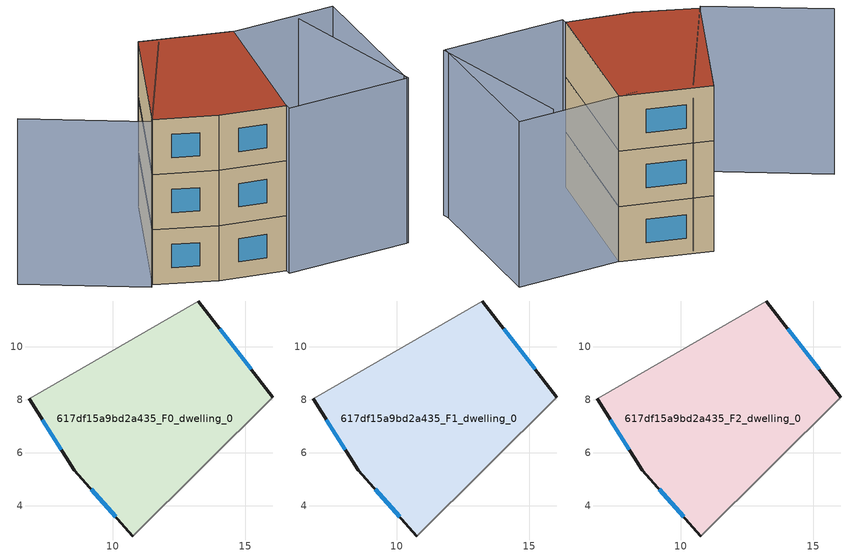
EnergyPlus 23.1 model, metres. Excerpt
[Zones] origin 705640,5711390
617df15a9bd2a435_F0_dwelling_0
 floor ground (EU_floor_Construction): 13.22,11.73 16.03,8.09 10.74,2.85 8.55,5.33 6.85,8.03 z0
 wall outside (EU_wall_Construction): 6.85,8.03 8.55,5.33 10.74,2.85 / 16.03,8.09 13.22,11.73 z0:3
 wall adiabatic (EU_wall_Construction): 13.22,11.73 6.85,8.03 / 10.74,2.85 16.03,8.09 z0:3
 window (EU_Window_Construction): 7.34,7.25 8.06,6.11 / 15.22,9.14 14.04,10.67 / 9.18,4.62 10.11,3.57 z0.87:2.13
617df15a9bd2a435_F1_dwelling_0
 floor to 617df15a9bd2a435_F0_dwelling_0 (EU_floor_Construction): 13.22,11.73 16.03,8.09 10.74,2.85 8.55,5.33 6.85,8.03 z3
 wall outside (EU_wall_Construction): 6.85,8.03 8.55,5.33 10.74,2.85 / 16.03,8.09 13.22,11.73 z3:6
 wall adiabatic (EU_wall_Construction): 13.22,11.73 6.85,8.03 / 10.74,2.85 16.03,8.09 z3:6
 window (EU_Window_Construction): 7.34,7.25 8.06,6.11 / 15.22,9.14 14.04,10.67 / 9.18,4.62 10.11,3.57 z3.87:5.13
617df15a9bd2a435_F2_dwelling_0
 floor to 617df15a9bd2a435_F1_dwelling_0 (EU_floor_Construction): 13.22,11.73 16.03,8.09 10.74,2.85 8.55,5.33 6.85,8.03 z6
 wall outside (EU_wall_Construction): 6.85,8.03 8.55,5.33 10.74,2.85 / 16.03,8.09 13.22,11.73 z6:9
 wall adiabatic (EU_wall_Construction): 13.22,11.73 6.85,8.03 / 10.74,2.85 16.03,8.09 z6:9
 window (EU_Window_Construction): 7.34,7.25 8.06,6.11 / 15.22,9.14 14.04,10.67 / 9.18,4.62 10.11,3.57 z6.87:8.13
 roof outside (EU_roof_Construction): 16.03,8.09 13.22,11.73 6.85,8.03 8.55,5.33 10.74,2.85 z9
shading: 15.56,-1.25 18.44,5.81 / 13.59,10.84 6.66,7.95 / 6.66,7.95 4.21,13.8 / 15.27,8.68 20.2,4.85 / 20.2,4.85 15.5,-1.19 / 15.5,-1.19 10.57,2.63 / 10.57,2.63 15.27,8.68 z0:9
[Building]
EU S2 Campaign: North Axis=0; Terrain=City; Solar Distribution=FullExterior
[Site:Location]
London: Latitude=51.5; Longitude=-0.5; Time Zone=0; Elevation=25
[SizingPeriod:WeatherFileDays]
AnnualSizingPeriod: Begin Month=1; Begin Day of Month=1; End Month=12; End Day of Month=31; Day of Week for Start Day=Monday; Use Weather File Daylight Saving Period=No; Use Weather File Rain and Snow Indicators=No
[MATERIAL]
EU_InternalMass_Material: Roughness=MediumRough; Thickness=0.1; Conductivity=1; Density=1800; Specific Heat=900; Thermal Absorptance=0.9; Solar Absorptance=0.7; Visible Absorptance=0.7
[MATERIAL:NOMASS] Roughness=MediumRough; Thermal Absorptance=0.9; Solar Absorptance=0.7; Visible Absorptance=0.7
Name | Thermal Resistance
EU_wall_NoMass | 0.724719
EU_roof_NoMass | 2.98947
EU_floor_NoMass | 2.39157
[WINDOWMATERIAL:SIMPLEGLAZINGSYSTEM]
EU_Window_SimpleGlazing: UFactor=2.63425; Solar Heat Gain Coefficient=0.76; Visible Transmittance=0.76
[CONSTRUCTION]
EU_wall_Construction: EU_wall_NoMass
EU_roof_Construction: EU_roof_NoMass
EU_floor_Construction: EU_floor_NoMass
EU_Window_Construction: EU_Window_SimpleGlazing
EU_InternalMass_Construction: EU_InternalMass_Material
[ZONE] Type=1; Multiplier=1; Ceiling Height=autocalculate; Floor Area=autocalculate; Part of Total Floor Area=Yes
Name | Volume
617df15a9bd2a435_F0_dwelling_0 | 124.556
617df15a9bd2a435_F1_dwelling_0; 617df15a9bd2a435_F2_dwelling_0 | 124.554
[INTERNALMASS] Construction=EU_InternalMass_Construction; Surface Area=41.5182
Name | Zone or ZoneList
617df15a9bd2a435_F0_dwelling_0_EU_InternalMass | 617df15a9bd2a435_F0_dwelling_0
617df15a9bd2a435_F1_dwelling_0_EU_InternalMass | 617df15a9bd2a435_F1_dwelling_0
617df15a9bd2a435_F2_dwelling_0_EU_InternalMass | 617df15a9bd2a435_F2_dwelling_0
[OTHEREQUIPMENT] Fuel Type=Electricity; Design Level Calculation Method=Watts/Area; Power per Zone Floor Area=1; Fraction Latent=0; Fraction Radiant=0; Fraction Lost=0; Carbon Dioxide Generation Rate=0; EndUse Subcategory=EU_Step8_InternalGains
Name | Zone or ZoneList or Space or SpaceList | Schedule
EU_Step8_InternalGain_617df15a9bd2a435_F0_dwelling_0_f000 | 617df15a9bd2a435_F0_dwelling_0 | EU_Step8_GainSchedule_617df15a9bd2a435_F0_dwelling_0_f000
EU_Step8_InternalGain_617df15a9bd2a435_F1_dwelling_0_f000 | 617df15a9bd2a435_F1_dwelling_0 | EU_Step8_GainSchedule_617df15a9bd2a435_F1_dwelling_0_f000
EU_Step8_InternalGain_617df15a9bd2a435_F2_dwelling_0_f000 | 617df15a9bd2a435_F2_dwelling_0 | EU_Step8_GainSchedule_617df15a9bd2a435_F2_dwelling_0_f000
[ZONEVENTILATION:DESIGNFLOWRATE] Schedule=EU_AlwaysOn; Design Flow Rate Calculation Method=AirChanges/Hour; Air Changes per Hour=0.418135; Ventilation Type=Natural; Fan Pressure Rise=0; Fan Total Efficiency=1; Constant Term Coefficient=1; Temperature Term Coefficient=0; Velocity Term Coefficient=0; Velocity Squared Term Coefficient=0; Minimum Indoor Temperature=-100; Maximum Indoor Temperature=100; Delta Temperature=-100; Minimum Outdoor Temperature=-100; Maximum Outdoor Temperature=100; Maximum Wind Speed=40
Name | Zone or ZoneList or Space or SpaceList
EU_ConstantAir_617df15a9bd2a435_F0_dwelling_0 | 617df15a9bd2a435_F0_dwelling_0
EU_ConstantAir_617df15a9bd2a435_F1_dwelling_0 | 617df15a9bd2a435_F1_dwelling_0
EU_ConstantAir_617df15a9bd2a435_F2_dwelling_0 | 617df15a9bd2a435_F2_dwelling_0
[HVACTEMPLATE:THERMOSTAT] Constant Heating Setpoint=20; Constant Cooling Setpoint=50
EU_HeatOnly_617df15a9bd2a435_F0_dwelling_0; EU_HeatOnly_617df15a9bd2a435_F1_dwelling_0; EU_HeatOnly_617df15a9bd2a435_F2_dwelling_0
[HVACTEMPLATE:ZONE:IDEALLOADSAIRSYSTEM] System Availability Schedule=EU_AlwaysOn; Maximum Heating Supply Air Temperature=50; Minimum Cooling Supply Air Temperature=13; Maximum Heating Supply Air Humidity Ratio=0.0156; Minimum Cooling Supply Air Humidity Ratio=0.0077; Heating Limit=NoLimit; Cooling Limit=NoLimit; Heating Availability Schedule=EU_AlwaysOn; Cooling Availability Schedule=EU_CoolingOff; Dehumidification Control Type=ConstantSensibleHeatRatio; Cooling Sensible Heat Ratio=0.7; Dehumidification Setpoint=60; Humidification Control Type=None; Humidification Setpoint=30; Outdoor Air Method=None; Outdoor Air Flow Rate per Person=0.00944; Outdoor Air Flow Rate per Zone Floor Area=0; Outdoor Air Flow Rate per Zone=0; Demand Controlled Ventilation Type=None; Outdoor Air Economizer Type=NoEconomizer; Heat Recovery Type=None; Sensible Heat Recovery Effectiveness=0.7; Latent Heat Recovery Effectiveness=0.65
Name | Template Thermostat
617df15a9bd2a435_F0_dwelling_0 | EU_HeatOnly_617df15a9bd2a435_F0_dwelling_0
617df15a9bd2a435_F1_dwelling_0 | EU_HeatOnly_617df15a9bd2a435_F1_dwelling_0
617df15a9bd2a435_F2_dwelling_0 | EU_HeatOnly_617df15a9bd2a435_F2_dwelling_0
[SIZING:ZONE] Zone Cooling Design Supply Air Temperature Input Method=SupplyAirTemperature; Zone Cooling Design Supply Air Temperature=13; Zone Heating Design Supply Air Temperature Input Method=SupplyAirTemperature; Zone Heating Design Supply Air Temperature=50; Zone Cooling Design Supply Air Humidity Ratio=0.008; Zone Heating Design Supply Air Humidity Ratio=0.008; Cooling Design Air Flow Method=DesignDay; Cooling Design Air Flow Rate=0; Cooling Minimum Air Flow per Zone Floor Area=0.000762; Cooling Minimum Air Flow=0; Cooling Minimum Air Flow Fraction=0.2; Heating Design Air Flow Method=DesignDay; Heating Design Air Flow Rate=0; Heating Maximum Air Flow per Zone Floor Area=0.002032; Heating Maximum Air Flow=0.141576; Heating Maximum Air Flow Fraction=0.3; Account for Dedicated Outdoor Air System=No; Dedicated Outdoor Air System Control Strategy=NeutralSupplyAir; Dedicated Outdoor Air Low Setpoint Temperature for Design=autosize; Dedicated Outdoor Air High Setpoint Temperature for Design=autosize; Zone Load Sizing Method=Sensible Load Only No Latent Load; Zone Latent Cooling Design Supply Air Humidity Ratio Input Method=HumidityRatioDifference; Zone Cooling Design Supply Air Humidity Ratio Difference=0.005; Zone Latent Heating Design Supply Air Humidity Ratio Input Method=HumidityRatioDifference; Zone Humidification Design Supply Air Humidity Ratio Difference=0.005
617df15a9bd2a435_F0_dwelling_0; 617df15a9bd2a435_F1_dwelling_0; 617df15a9bd2a435_F2_dwelling_0
[SCHEDULE:CONSTANT]
Name | Hourly Value
EU_AlwaysOn | 1
EU_CoolingOff | 0
[SCHEDULE:FILE] Column Number=1; Rows to Skip at Top=0; Number of Hours of Data=8760; Column Separator=Comma; Interpolate to Timestep=No; Minutes per Item=60; Adjust Schedule for Daylight Savings=Yes
Name | File
EU_Step8_GainSchedule_617df15a9bd2a435_F0_dwelling_0_f000 | ../../schedules/617df15a9bd2a435/617df15a9bd2a435_F0_dwelling_0_f000_gain.csv
EU_Step8_GainSchedule_617df15a9bd2a435_F1_dwelling_0_f000 | ../../schedules/617df15a9bd2a435/617df15a9bd2a435_F1_dwelling_0_f000_gain.csv
EU_Step8_GainSchedule_617df15a9bd2a435_F2_dwelling_0_f000 | ../../schedules/617df15a9bd2a435/617df15a9bd2a435_F2_dwelling_0_f000_gain.csv
